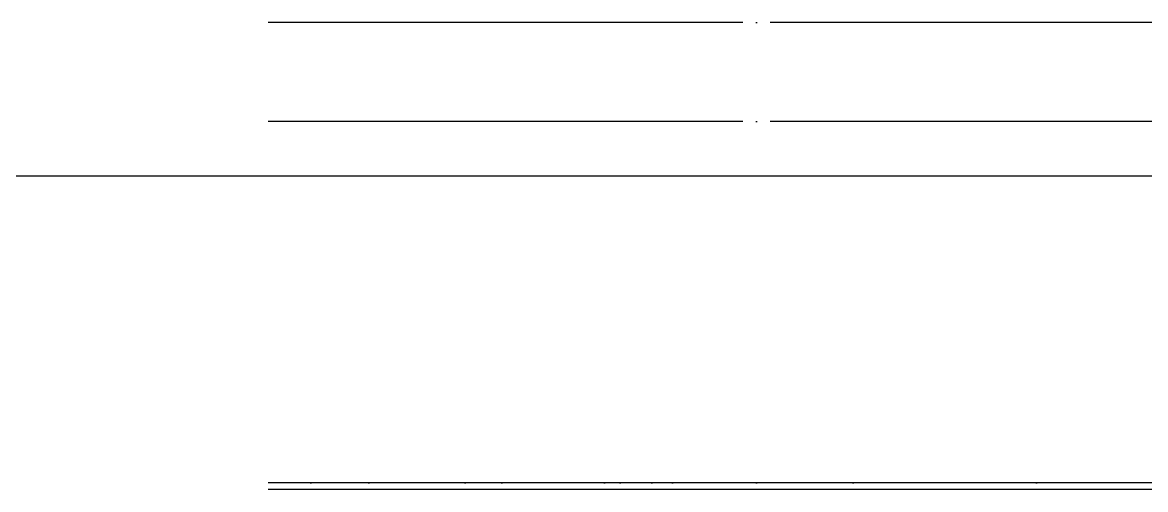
# Model space of a CAD drawing. Header units: millimetres. Extents: x 5349504 to 6791112, y -2212455 to -2153443.
# Drawn here: x 6413974 to 6446912, y -2198124 to -2184424 of the extents above; entities that cross this region are included whole.
import ezdxf

# ---------------------------------------------------------------- set-up
doc = ezdxf.new("R2010")
doc.units = ezdxf.units.MM
doc.header["$LTSCALE"] = 400
doc.linetypes.add('CEN', pattern=[62, 60, -1, 0, -1])
doc.layers.get('DEFPOINTS').update_dxf_attribs({"color": 140})
doc.layers.add('CEN', color=1, linetype='CEN')

msp = doc.modelspace()

# ---------------------------------------------------------------- linework, layer by layer
at = {"layer": 'CEN'}
for p, q in [((6583899, -2184424), (6421182, -2184424)), ((6583899, -2187324), (6421182, -2187324)), ((6583899, -2197924), (6421182, -2197924)), ((6448536, -2197924), (6421182, -2197924)), ((6468111, -2197924), (6421182, -2197924)), ((6487536, -2197924), (6421182, -2197924)), ((6507036, -2197924), (6421182, -2197924)), ((6526836, -2197924), (6421182, -2197924)), ((6546036, -2197924), (6421182, -2197924)), ((6556036, -2197924), (6421182, -2197924)), ((6500961, -2197924), (6421182, -2197924)), ((6500961, -2197924), (6421182, -2197924)), ((6500961, -2197924), (6421182, -2197924)), ((6500961, -2197924), (6421182, -2197924)), ((6500961, -2197924), (6421182, -2197924)), ((6529841, -2197924), (6421182, -2197924)), ((6529841, -2197924), (6421182, -2197924)), ((6530305, -2197924), (6421182, -2197924)), ((6530305, -2197924), (6421182, -2197924)), ((6583899, -2198124), (6421182, -2198124)), ((6500961, -2198124), (6421182, -2198124)), ((6556036, -2198124), (6421182, -2198124)), ((6530305, -2198124), (6421182, -2198124)), ((6529841, -2198124), (6421182, -2198124)), ((6500961, -2198124), (6421182, -2198124)), ((6546036, -2198124), (6421182, -2198124)), ((6530305, -2198124), (6421182, -2198124)), ((6529841, -2198124), (6421182, -2198124)), ((6500961, -2198124), (6421182, -2198124)), ((6526536, -2198124), (6421182, -2198124)), ((6500961, -2198124), (6421182, -2198124)), ((6507036, -2198124), (6421182, -2198124)), ((6500961, -2198124), (6421182, -2198124)), ((6487536, -2198124), (6421182, -2198124)), ((6468111, -2198124), (6421182, -2198124)), ((6448536, -2198124), (6421182, -2198124)), ((6482236, -2198124), (6421182, -2198124)), ((6482236, -2198124), (6421182, -2198124)), ((6482236, -2198124), (6421182, -2198124)), ((6482236, -2198124), (6421182, -2198124)), ((6482236, -2198124), (6421182, -2198124)), ((6482236, -2198124), (6421182, -2198124)), ((6482236, -2198124), (6421182, -2198124)), ((6482236, -2198124), (6421182, -2198124)), ((6482236, -2198124), (6421182, -2198124)), ((6482236, -2198124), (6421182, -2198124)), ((6482236, -2198124), (6421182, -2198124)), ((6482236, -2198124), (6421182, -2198124)), ((6482236, -2198124), (6421182, -2198124)), ((6482236, -2198124), (6421182, -2198124)), ((6482236, -2198124), (6421182, -2198124)), ((6496861, -2198124), (6421182, -2198124)), ((6496861, -2198124), (6421182, -2198124)), ((6496861, -2198124), (6421182, -2198124)), ((6496861, -2198124), (6421182, -2198124)), ((6496861, -2198124), (6421182, -2198124)), ((6496861, -2198124), (6421182, -2198124)), ((6496861, -2198124), (6421182, -2198124)), ((6496861, -2198124), (6421182, -2198124)), ((6496861, -2198124), (6421182, -2198124)), ((6496861, -2198124), (6421182, -2198124)), ((6496861, -2198124), (6421182, -2198124)), ((6496861, -2198124), (6421182, -2198124)), ((6496861, -2198124), (6421182, -2198124)), ((6496861, -2198124), (6421182, -2198124)), ((6511486, -2198124), (6421182, -2198124)), ((6511486, -2198124), (6421182, -2198124)), ((6511486, -2198124), (6421182, -2198124)), ((6511486, -2198124), (6421182, -2198124)), ((6511486, -2198124), (6421182, -2198124)), ((6511486, -2198124), (6421182, -2198124)), ((6511486, -2198124), (6421182, -2198124)), ((6511486, -2198124), (6421182, -2198124)), ((6516361, -2198124), (6421182, -2198124)), ((6516361, -2198124), (6421182, -2198124)), ((6516361, -2198124), (6421182, -2198124)), ((6516361, -2198124), (6421182, -2198124)), ((6516361, -2198124), (6421182, -2198124)), ((6516361, -2198124), (6421182, -2198124)), ((6516361, -2198124), (6421182, -2198124)), ((6516361, -2198124), (6421182, -2198124))]:
    msp.add_line(p, q, dxfattribs=at)
at = {"layer": 'DEFPOINTS'}
msp.add_line((5349504, -2188924), (6791112, -2188924), dxfattribs=at)

doc.saveas('drawing.dxf')
